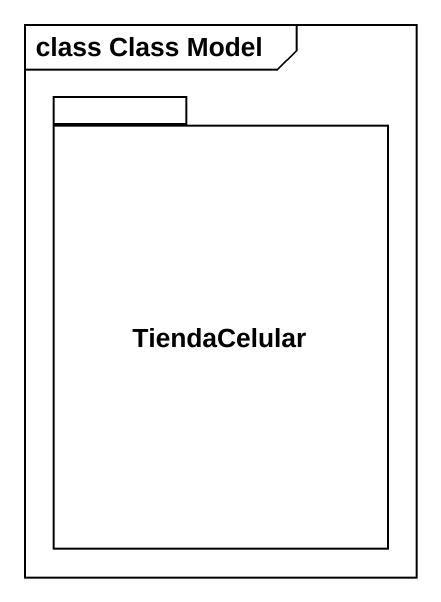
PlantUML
@startuml
mainframe class Class Model
package TiendaCelular {
}
@enduml
